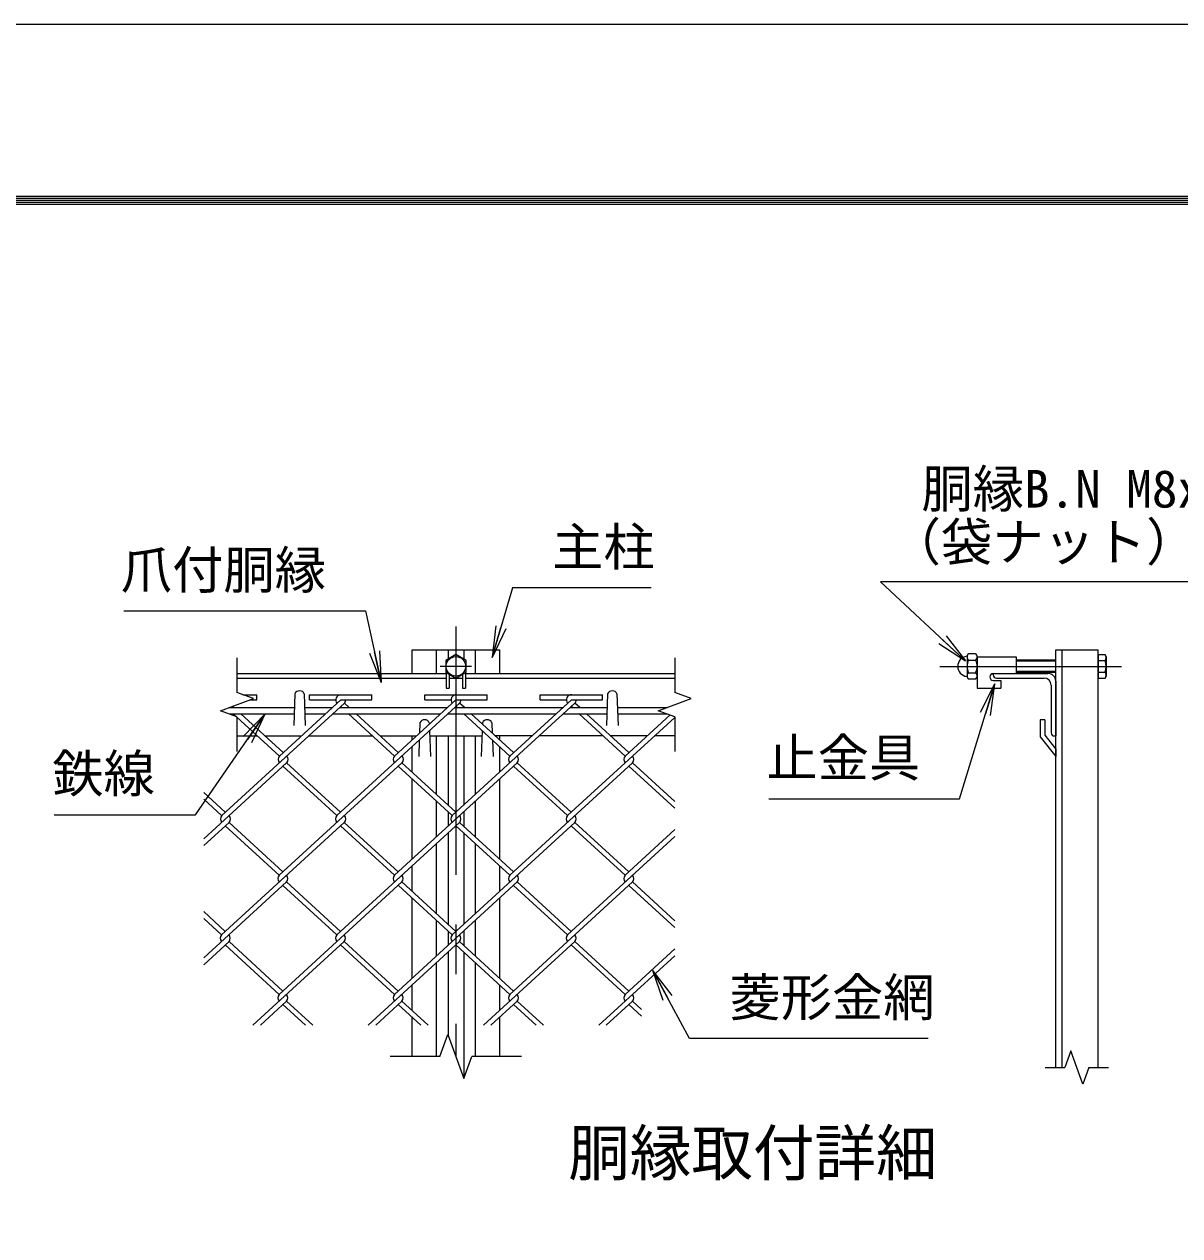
# Model space of a CAD drawing. Units: millimetres, scale not verified. Extents: x -4200 to 4200, y -2970 to 2970.
# Drawn here: x 1086 to 2564, y 1421 to 2970 of the extents above; entities that cross this region are included whole.
import ezdxf
from ezdxf.enums import TextEntityAlignment as Align

# ---------------------------------------------------------------- set-up
doc = ezdxf.new("R2010")
doc.units = ezdxf.units.MM
doc.header["$LTSCALE"] = 10
doc.linetypes.add('USER1', pattern=[50.8, 31.75, -6.35, 6.35, -6.35])
for name, color, linetype, lineweight in [('0-0_D-STR1', 1, 'Continuous', 18), ('0-1_D-STR-DIM', 7, 'Continuous', 13), ('0-2_0', 7, 'Continuous', 18), ('0-5_D-STR3', 3, 'Continuous', 13), ('0-6_D-BMK', 2, 'USER1', 13), ('0-7_D-STR2', 7, 'Continuous', 13), ('0-8_D-STR-TXT', 7, 'Continuous', 13), ('0-9_D-TTL', 7, 'Continuous', 18)]:
    doc.layers.add(name, color=color, linetype=linetype, lineweight=lineweight)
doc.layers.add('0-4_D-TTL-TXT', color=7, linetype='Continuous')
doc.styles.add('ＭＳ ゴシック', font='')
doc.styles.get('ＭＳ ゴシック').set_extended_font_data('MS Gothic')

# ---------------------------------------------------------------- blocks, each defined once
blk = doc.blocks.new('_Open')
at = {"layer": '0-2_0'}
blk.add_line((-10, 1.667), (0, 0), dxfattribs=at)
blk.add_lwpolyline([(-10, -1.667), (0, 0), (-10, 0)], dxfattribs=at)

msp = doc.modelspace()

# ---------------------------------------------------------------- linework, layer by layer
at = {"layer": '0-0_D-STR1'}
for p, q in [((1581.82, 2170.11), (1693.82, 2170.11)), ((1581.82, 2140.11), (1581.82, 2170.11)), ((1612.82, 2140.11), (1612.82, 2170.11)), ((1627.82, 2170.11), (1627.82, 2158.35)), ((1647.82, 2170.11), (1647.82, 2158.35)), ((1662.82, 2140.11), (1662.82, 2170.11)), ((1693.82, 2140.11), (1693.82, 2170.11)), ((2405.13, 1636.17), (2405.13, 2170.11)), ((2405.13, 2170.11), (2459.13, 2170.11)), ((2413.13, 1636.17), (2413.13, 2170.11)), ((2459.13, 1636.17), (2459.13, 2170.11)), ((1357.82, 2140.11), (1625.32, 2140.11)), ((1650.32, 2140.11), (1917.82, 2140.11)), ((2325.13, 2138.11), (2325.13, 2140.11)), ((2325.13, 2140.11), (2395.13, 2140.11)), ((1357.82, 2134.11), (1625.32, 2134.11)), ((1629.32, 2134.11), (1646.32, 2134.11)), ((1650.32, 2134.11), (1917.82, 2134.11)), ((2329.13, 2134.11), (2390.13, 2134.11)), ((2399.13, 2125.11), (2399.13, 2064.11)), ((2405.13, 2130.11), (2405.13, 2060.11)), ((1431.82, 2113.85), (1430.42, 2073.61)), ((1443.82, 2113.85), (1445.22, 2073.61)), ((1831.82, 2113.85), (1830.42, 2073.61)), ((1843.82, 2113.85), (1845.22, 2073.61)), ((1591.82, 2076.87), (1591.36, 2063.66)), ((1603.82, 2076.87), (1603.88, 2075.13)), ((1671.82, 2076.87), (1671.77, 2075.32)), ((1683.82, 2076.87), (1684.27, 2063.86)), ((2391.13, 2080.87), (2391.13, 2061.11)), ((1604.17, 2066.93), (1605.32, 2033.87)), ((1671.47, 2066.91), (1670.32, 2033.87)), ((2391.13, 2061.11), (2405.13, 2043.01)), ((1357.82, 2060.11), (1384, 2060.11)), ((1393.45, 2060.11), (1440.04, 2060.11)), ((1449.51, 2060.11), (1531.46, 2060.11)), ((1540.91, 2060.11), (1587.49, 2060.11)), ((1581.82, 2054.92), (1581.82, 2060.11)), ((1581.82, 2013.94), (1581.82, 2046.45)), ((1591.05, 2054.91), (1590.32, 2033.87)), ((1604.4, 2060.11), (1671.23, 2060.11)), ((1612.82, 1985.56), (1612.82, 2060.11)), ((1627.82, 2060.11), (1627.82, 1971.81)), ((1647.82, 2060.11), (1647.82, 1971.81)), ((1662.82, 1985.56), (1662.82, 2060.11)), ((1684.59, 2054.89), (1685.32, 2033.87)), ((1734.95, 2060.11), (1688.36, 2060.11)), ((1693.82, 2055.11), (1693.82, 2060.11)), ((1693.82, 2013.96), (1693.82, 2046.43)), ((1826.34, 2060.11), (1744.18, 2060.11)), ((1882.4, 2060.11), (1835.82, 2060.11)), ((1917.82, 2060.11), (1891.88, 2060.11)), ((2385.13, 2058.87), (2405.13, 2033.87)), ((2403.13, 2060.11), (2405.13, 2060.11)), ((2405.13, 2043.01), (2405.13, 2033.87)), ((1581.82, 1902.65), (1581.82, 2005.28)), ((1693.82, 1902.65), (1693.82, 2005.28)), ((1612.82, 1931.06), (1612.82, 1976.88)), ((1662.82, 1931.06), (1662.82, 1976.88)), ((1627.82, 1963.13), (1627.82, 1944.8)), ((1647.82, 1963.13), (1647.82, 1944.8)), ((1612.82, 1833.08), (1612.82, 1922.38)), ((1627.82, 1936.12), (1627.82, 1819.33)), ((1647.82, 1936.12), (1647.82, 1819.33)), ((1662.82, 1833.08), (1662.82, 1922.38)), ((1581.82, 1861.48), (1581.82, 1893.97)), ((1693.82, 1861.48), (1693.82, 1893.97)), ((1581.82, 1750.17), (1581.82, 1852.8)), ((1693.82, 1750.17), (1693.82, 1852.8)), ((1612.82, 1778.58), (1612.82, 1824.4)), ((1662.82, 1778.58), (1662.82, 1824.4)), ((1627.82, 1810.65), (1627.82, 1792.32)), ((1647.82, 1810.65), (1647.82, 1792.32)), ((1627.82, 1783.64), (1627.82, 1677.59)), ((1647.82, 1783.64), (1647.82, 1622.64)), ((1612.82, 1650.11), (1612.82, 1769.9)), ((1662.82, 1650.11), (1662.82, 1769.9)), ((1581.82, 1709), (1581.82, 1741.49)), ((1693.82, 1709), (1693.82, 1741.49)), ((1581.82, 1650.11), (1581.82, 1700.32)), ((1693.82, 1650.11), (1693.82, 1700.32))]:
    msp.add_line(p, q, dxfattribs=at)
msp.add_lwpolyline([(2391.13, 2080.87), (2385.13, 2080.87), (2385.13, 2058.87)], dxfattribs=at)
for centre, radius, start, end in [((2329.13, 2138.11), 4, 180, 270), ((2395.13, 2130.11), 10, 0, 90), ((2390.13, 2125.11), 9, 0, 90), ((1437.82, 2111.35), 6.5, 22.61986, 157.38014), ((1837.82, 2111.35), 6.5, 22.61986, 157.38014), ((1597.82, 2074.37), 6.5, 22.61986, 157.38014), ((1677.82, 2074.37), 6.5, 22.61986, 157.38014), ((2403.13, 2064.11), 4, 180, 270)]:
    msp.add_arc(centre, radius, start, end, dxfattribs=at)
at = {"layer": '0-1_D-STR-DIM'}
for p, q in [((1357.82, 2160.11), (1357.82, 2115.5)), ((1917.82, 2160.11), (1917.82, 2115.5)), ((1336.68, 2092.42), (1378.96, 2107.81)), ((1378.96, 2107.81), (1357.82, 2115.5)), ((1357.82, 2084.72), (1336.68, 2092.42)), ((1357.82, 2084.72), (1357.82, 2040.11)), ((1917.82, 2084.72), (1917.82, 2040.11)), ((1617.3, 1650.11), (1627.56, 1678.3)), ((1627.56, 1678.3), (1648.08, 1621.92)), ((1617.3, 1650.11), (1553.82, 1650.11)), ((1648.08, 1621.92), (1658.34, 1650.11)), ((1721.82, 1650.11), (1658.34, 1650.11)), ((2424.43, 1657.31), (2416.74, 1636.17)), ((2439.83, 1615.02), (2424.43, 1657.31)), ((2391.63, 1636.17), (2416.74, 1636.17)), ((2447.52, 1636.17), (2439.83, 1615.02)), ((2447.52, 1636.17), (2472.63, 1636.17))]:
    msp.add_line(p, q, dxfattribs=at)
msp.add_lwpolyline([(1917.82, 2084.72), (1896.68, 2092.42), (1938.96, 2107.81), (1917.82, 2115.5)], dxfattribs=at)
at = {"layer": '0-5_D-STR3'}
for p, q in [((2291.63, 2161.58), (2291.63, 2136.89)), ((2291.63, 2161.58), (2291.63, 2136.89)), ((2302.63, 2165.31), (2293.63, 2165.31)), ((2293.63, 2157.21), (2302.63, 2157.21)), ((2304.63, 2161.58), (2304.63, 2136.89)), ((2304.63, 2161.58), (2304.63, 2136.89)), ((2304.63, 2161.11), (2354.63, 2161.11)), ((2304.63, 2161.11), (2304.63, 2121.11)), ((2354.63, 2161.11), (2354.63, 2140.11)), ((2405.13, 2157.11), (2354.63, 2157.11)), ((2405.13, 2155.61), (2354.63, 2155.61)), ((2459.13, 2164.12), (2468.34, 2164.12)), ((2459.13, 2164.12), (2459.13, 2134.1)), ((2459.13, 2156.62), (2468.34, 2156.62)), ((2469.73, 2161.71), (2468.34, 2164.12)), ((2469.73, 2161.71), (2469.73, 2136.51)), ((1625.32, 2141.32), (1625.32, 2121.11)), ((1629.32, 2139.01), (1629.32, 2121.11)), ((1646.32, 2139.01), (1646.32, 2121.11)), ((1650.32, 2141.32), (1650.32, 2121.11)), ((2293.63, 2141.01), (2302.63, 2141.01)), ((2325.13, 2140.11), (2354.63, 2140.11)), ((2405.13, 2142.61), (2354.63, 2142.61)), ((2405.13, 2141.11), (2354.63, 2141.11)), ((2459.13, 2141.61), (2468.34, 2141.61)), ((2302.63, 2132.91), (2293.63, 2132.91)), ((2325.13, 2131.11), (2334.63, 2131.11)), ((2334.63, 2131.11), (2334.63, 2121.11)), ((2459.13, 2134.1), (2468.34, 2134.1)), ((2469.73, 2136.51), (2468.34, 2134.1)), ((1625.32, 2121.11), (1629.32, 2121.11)), ((1646.32, 2121.11), (1650.32, 2121.11)), ((2304.63, 2121.11), (2334.63, 2121.11)), ((1347.5, 2096.35), (1431.21, 2096.35)), ((1444.43, 2096.35), (1479.59, 2096.35)), ((1489.06, 2096.35), (1627.04, 2096.35)), ((1636.28, 2096.35), (1774.5, 2096.35)), ((1783.73, 2096.35), (1831.21, 2096.35)), ((1844.43, 2096.35), (1907.5, 2096.35)), ((1347.84, 2088.35), (1430.93, 2088.35)), ((1444.71, 2088.35), (1470.86, 2088.35)), ((1480.33, 2088.35), (1618.31, 2088.35)), ((1627.55, 2088.35), (1765.77, 2088.35)), ((1775, 2088.35), (1830.93, 2088.35)), ((1844.71, 2088.35), (1907.84, 2088.35))]:
    msp.add_line(p, q, dxfattribs=at)
msp.add_lwpolyline([(1650.82, 2156.62), (1637.82, 2164.12), (1624.82, 2156.62), (1624.82, 2141.61), (1637.82, 2134.1), (1650.82, 2141.61)], close=True, dxfattribs=at)
msp.add_circle((1637.82, 2149.11), 12.5, dxfattribs=at)
for centre, radius, start, end in [((2292.63, 2149.11), 13, 97.16806, 262.83194), ((2290.88, 2163), 1, 277.16806, 350.16084), ((2296.71, 2161.26), 5.08, 127.21089, 232.78911), ((2309.03, 2149.11), 17.4, 152.26063, 207.73937), ((2287.23, 2149.11), 17.4, 332.26063, 27.73937), ((2299.56, 2161.26), 5.08, 307.21089, 52.78911), ((2462.85, 2160.37), 6.64, 325.61585, 34.38415), ((2444.66, 2149.11), 24.84, 342.4121, 17.5879), ((2296.73, 2136.96), 5.1, 127.42505, 232.57495), ((2299.53, 2136.96), 5.1, 307.42505, 52.57495), ((2325.13, 2135.61), 4.5, 90, 270), ((2462.85, 2137.85), 6.64, 325.61585, 34.38415), ((2290.88, 2135.22), 1, 16.57981, 82.83194)]:
    msp.add_arc(centre, radius, start, end, dxfattribs=at)
at = {"layer": '0-6_D-BMK'}
for p, q in [((1637.82, 2200.11), (1637.82, 1650.11)), ((1657.82, 2149.11), (1617.82, 2149.11)), ((2256.66, 2149.11), (2489.13, 2149.11))]:
    msp.add_line(p, q, dxfattribs=at)
at = {"layer": '0-7_D-STR2'}
for p, q in [((1365.45, 2112.73), (1383.02, 2112.73)), ((1383.02, 2106.33), (1383.02, 2112.73)), ((1450.47, 2106.33), (1450.47, 2112.73)), ((1450.47, 2112.73), (1530.47, 2112.73)), ((1530.47, 2106.33), (1530.47, 2112.73)), ((1597.93, 2106.33), (1597.93, 2112.73)), ((1597.93, 2112.73), (1677.93, 2112.73)), ((1677.93, 2106.33), (1677.93, 2112.73)), ((1745.49, 2106.43), (1745.49, 2112.83)), ((1745.49, 2112.83), (1825.49, 2112.83)), ((1825.49, 2106.43), (1825.49, 2112.83)), ((1495.21, 2101.99), (1338.29, 1958.2)), ((1353.9, 2096.35), (1352.08, 2098.02)), ((1374.9, 2106.33), (1383.02, 2106.33)), ((1490.47, 2106.33), (1412.01, 2034.43)), ((1450.47, 2106.33), (1484.05, 2106.33)), ((1642.54, 2102.1), (1485.63, 1958.31)), ((1490.47, 2106.33), (1530.47, 2106.33)), ((1491.88, 2096.35), (1490.47, 2097.65)), ((1501.35, 2096.35), (1495.21, 2101.99)), ((1637.93, 2106.33), (1559.46, 2034.43)), ((1597.93, 2106.33), (1631.5, 2106.33)), ((1790, 2102.1), (1633.08, 1958.31)), ((1639.34, 2096.35), (1637.81, 2097.76)), ((1637.93, 2106.33), (1677.93, 2106.33)), ((1648.81, 2096.35), (1642.54, 2102.1)), ((1785.49, 2106.43), (1706.92, 2034.43)), ((1745.49, 2106.43), (1779.07, 2106.43)), ((1786.79, 2096.35), (1785.26, 2097.76)), ((1785.49, 2106.43), (1825.49, 2106.43)), ((1796.26, 2096.35), (1790, 2102.1)), ((1412.01, 2034.43), (1353.16, 2088.35)), ((1416.74, 2038.77), (1362.63, 2088.35)), ((1559.46, 2034.43), (1500.61, 2088.35)), ((1564.2, 2038.77), (1510.08, 2088.35)), ((1706.92, 2034.43), (1648.07, 2088.35)), ((1711.65, 2038.77), (1657.54, 2088.35)), ((1917.82, 2083.89), (1780.64, 1958.19)), ((1854.37, 2034.43), (1795.52, 2088.35)), ((1859.11, 2038.77), (1805, 2088.35)), ((1911.69, 2086.95), (1854.37, 2034.43)), ((1421.37, 2025.87), (1315.32, 1928.69)), ((1568.82, 2025.86), (1411.9, 1882.07)), ((1485.63, 1958.31), (1416.64, 2021.53)), ((1490.36, 1962.65), (1421.37, 2025.87)), ((1716.27, 2025.86), (1559.36, 1882.07)), ((1633.08, 1958.31), (1564.09, 2021.53)), ((1637.82, 1962.65), (1568.83, 2025.87)), ((1863.73, 2025.86), (1706.81, 1882.07)), ((1780.64, 1958.19), (1711.54, 2021.52)), ((1785.38, 1962.53), (1716.27, 2025.86)), ((1917.82, 1967.61), (1858.99, 2021.52)), ((1917.82, 1976.29), (1863.73, 2025.86)), ((1342.91, 1962.65), (1315.32, 1987.93)), ((1338.17, 1958.31), (1315.32, 1979.25)), ((1347.65, 1949.63), (1315.32, 1920.01)), ((1495.1, 1949.63), (1338.17, 1805.83)), ((1411.9, 1882.07), (1342.91, 1945.29)), ((1416.64, 1886.41), (1347.65, 1949.63)), ((1642.56, 1949.63), (1485.63, 1805.83)), ((1559.36, 1882.07), (1490.36, 1945.29)), ((1564.09, 1886.41), (1495.1, 1949.63)), ((1790, 1949.62), (1633.08, 1805.83)), ((1706.81, 1882.07), (1637.82, 1945.29)), ((1711.55, 1886.41), (1642.56, 1949.63)), ((1854.25, 1882.06), (1785.68, 1944.9)), ((1858.99, 1886.4), (1790, 1949.62)), ((1917.82, 1940.3), (1854.25, 1882.06)), ((1917.82, 1931.62), (1780.54, 1805.83)), ((1421.37, 1873.39), (1315.32, 1776.21)), ((1568.83, 1873.39), (1411.9, 1729.59)), ((1485.63, 1805.83), (1416.64, 1869.05)), ((1490.36, 1810.17), (1421.37, 1873.39)), ((1716.28, 1873.39), (1559.36, 1729.59)), ((1633.08, 1805.83), (1564.5, 1868.67)), ((1637.82, 1810.17), (1568.83, 1873.39)), ((1863.73, 1873.38), (1706.81, 1729.59)), ((1780.54, 1805.83), (1711.55, 1869.05)), ((1785.27, 1810.17), (1716.28, 1873.39)), ((1917.82, 1815.13), (1858.99, 1869.04)), ((1917.82, 1823.81), (1863.73, 1873.38)), ((1342.91, 1810.17), (1315.32, 1835.45)), ((1338.17, 1805.83), (1315.32, 1826.77)), ((1347.65, 1797.15), (1315.32, 1767.53)), ((1411.9, 1729.59), (1342.91, 1792.81)), ((1416.64, 1733.93), (1347.65, 1797.15)), ((1495.1, 1797.15), (1378.29, 1690.11)), ((1559.36, 1729.59), (1490.36, 1792.81)), ((1564.09, 1733.93), (1495.1, 1797.15)), ((1642.56, 1797.15), (1525.75, 1690.11)), ((1706.81, 1729.59), (1637.82, 1792.81)), ((1711.55, 1733.93), (1642.56, 1797.15)), ((1790.01, 1797.15), (1673.2, 1690.11)), ((1854.27, 1729.59), (1785.27, 1792.81)), ((1859, 1733.93), (1790.01, 1797.15)), ((1917.82, 1787.82), (1854.27, 1729.59)), ((1917.82, 1779.14), (1820.66, 1690.11)), ((1421.37, 1720.91), (1387.76, 1690.11)), ((1454.98, 1690.11), (1421.37, 1720.91)), ((1568.83, 1720.91), (1535.22, 1690.11)), ((1602.44, 1690.11), (1568.83, 1720.91)), ((1716.28, 1720.91), (1682.68, 1690.11)), ((1749.89, 1690.11), (1716.28, 1720.91)), ((1863.74, 1720.91), (1830.13, 1690.11)), ((1875.32, 1710.3), (1863.74, 1720.91)), ((1445.51, 1690.11), (1416.64, 1716.57)), ((1592.96, 1690.11), (1564.09, 1716.57)), ((1740.42, 1690.11), (1711.55, 1716.57)), ((1875.32, 1701.62), (1859, 1716.57))]:
    msp.add_line(p, q, dxfattribs=at)
for centre, start, end in [((1490.47, 2106.33), 95, 222.5), ((1637.93, 2106.33), 85, 222.5), ((1785.49, 2106.43), 85, 222.5), ((1490.47, 2106.33), 317.5, 0), ((1637.93, 2106.33), 317.5, 0), ((1785.38, 2106.33), 317.5, 0.89905), ((1416.74, 2030.09), 137.5, 222.5), ((1416.74, 2030.09), 317.5, 42.5), ((1564.2, 2030.09), 137.5, 222.5), ((1564.2, 2030.09), 317.5, 42.5), ((1711.65, 2030.09), 137.5, 222.5), ((1711.65, 2030.09), 317.5, 42.5), ((1859.11, 2030.09), 137.5, 222.5), ((1859.11, 2030.09), 317.5, 42.5), ((1343.02, 1953.85), 137.5, 222.5), ((1343.02, 1953.85), 317.5, 42.5), ((1490.47, 1953.85), 137.5, 222.5), ((1490.47, 1953.85), 317.5, 42.5), ((1637.93, 1953.85), 137.5, 222.5), ((1637.93, 1953.85), 317.5, 42.5), ((1785.38, 1953.85), 137.5, 222.5), ((1785.38, 1953.85), 317.5, 42.5), ((1416.64, 1877.73), 137.5, 222.5), ((1416.64, 1877.73), 317.5, 42.5), ((1564.09, 1877.73), 137.5, 222.5), ((1564.09, 1877.73), 317.5, 42.5), ((1711.65, 1877.61), 137.5, 222.5), ((1711.65, 1877.61), 317.5, 42.5), ((1859.11, 1877.61), 137.5, 222.5), ((1859.11, 1877.61), 317.5, 42.5), ((1342.9, 1801.48), 137.5, 222.5), ((1342.9, 1801.48), 317.5, 42.5), ((1490.35, 1801.48), 137.5, 222.5), ((1490.35, 1801.48), 317.5, 42.5), ((1637.81, 1801.48), 137.5, 222.5), ((1637.81, 1801.48), 317.5, 42.5), ((1785.26, 1801.48), 137.5, 222.5), ((1785.26, 1801.48), 317.5, 42.5), ((1416.64, 1725.25), 137.5, 222.5), ((1416.64, 1725.25), 317.5, 42.5), ((1564.09, 1725.25), 137.5, 222.5), ((1564.09, 1725.25), 317.5, 42.5), ((1711.65, 1725.13), 137.5, 222.5), ((1711.65, 1725.13), 317.5, 42.5), ((1859.11, 1725.13), 137.5, 222.5), ((1859.11, 1725.13), 317.5, 42.5)]:
    msp.add_arc(centre, 6.42, start, end, dxfattribs=at)
at = {"layer": '0-8_D-STR-TXT'}
for points in [[(1887.41, 2249.62), (1710.09, 2249.62), (1684.63, 2162.49)], [(2652.05, 2257), (2180.82, 2257), (2288.05, 2157.35)], [(1213.31, 2219.98), (1522.36, 2219.98), (1541.86, 2130.4)], [(2038.24, 1979.57), (2282.05, 1979.57), (2326.38, 2124.72)], [(1123.84, 1959.22), (1304.72, 1959.22), (1392.71, 2086.71)], [(2242.06, 1673.2), (1936.57, 1673.2), (1890.68, 1758.28)]]:
    msp.add_lwpolyline(points, dxfattribs=at)
at = {"layer": '0-9_D-TTL', "color": 2}
msp.add_lwpolyline([(-4199.68, 2970.23), (4200.32, 2970.23), (4200.32, -2969.77), (-4199.68, -2969.77)], close=True, dxfattribs=at)
at = {"layer": '0-9_D-TTL'}
for points in [[(-3929.68, 2750.23), (3930.32, 2750.23), (3930.32, -2749.77), (-3929.68, -2749.77)], [(-3927.18, 2747.73), (3927.82, 2747.73), (3927.82, -2747.27), (-3927.18, -2747.27)], [(-3924.68, 2745.23), (3925.32, 2745.23), (3925.32, -2744.77), (-3924.68, -2744.77)], [(-3922.18, 2742.73), (3922.82, 2742.73), (3922.82, -2742.27), (-3922.18, -2742.27)], [(-3919.68, 2740.23), (3920.32, 2740.23), (3920.32, -2739.77), (-3919.68, -2739.77)]]:
    msp.add_lwpolyline(points, close=True, dxfattribs=at)

# ---------------------------------------------------------------- block references
at = {"layer": '0-8_D-STR-TXT', "xscale": 4, "yscale": 4}
for p, rotation in [((1684.07, 2160.57), 253.7123), ((2289.52, 2155.99), 317.09684), ((1542.28, 2128.44), 282.27872), ((2326.96, 2126.63), 73.01941), ((1393.85, 2088.35), 55.3852), ((1889.73, 1760.04), 118.34149)]:
    msp.add_blockref('_Open', p, dxfattribs=dict(at, rotation=rotation))

# ---------------------------------------------------------------- texts
at = {"layer": '0-4_D-TTL-TXT', "style": 'ＭＳ ゴシック'}
msp.add_text('胴縁取付詳細', height=57.7, dxfattribs=at).set_placement((1781.57, 1480.75), align=Align.BOTTOM_LEFT)
at = {"layer": '0-8_D-STR-TXT', "style": 'ＭＳ ゴシック'}
for s, p in [('胴縁B.N M8x82', (2233.27, 2337.73)), ('（袋ナット）', (2192.66, 2269.84)), ('主柱', (1761.01, 2263.35)), ('爪付胴縁', (1209.25, 2233.96)), ('止金具', (2034.94, 1993.8)), ('鉄線', (1121.56, 1973.59)), ('菱形金網', (1987.75, 1687.44))]:
    msp.add_text(s, height=48.09, dxfattribs=at).set_placement(p, align=Align.BOTTOM_LEFT)

doc.saveas('drawing.dxf')
